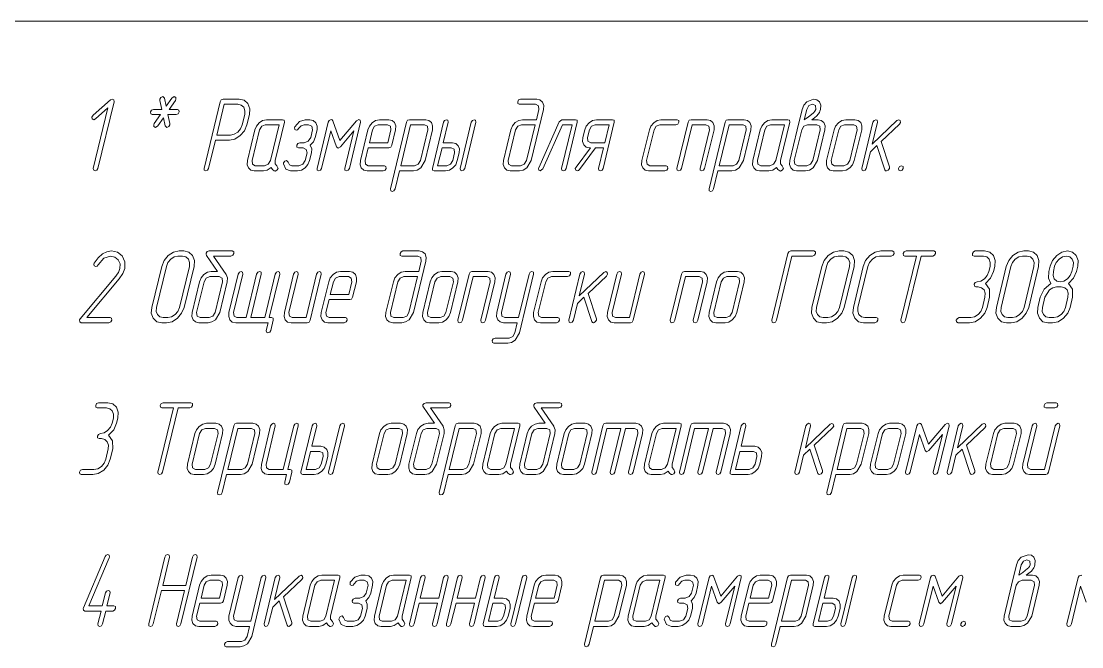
# Model space of a CAD drawing. Extents: x 0 to 420, y 0 to 297.
# Drawn here: x 228.4 to 280.1, y 62.6 to 93.1 of the extents above; entities that cross this region are included whole.
import ezdxf

# ---------------------------------------------------------------- set-up
doc = ezdxf.new("R2010")
doc.units = 0

msp = doc.modelspace()

# ---------------------------------------------------------------- linework, layer by layer
at = {"color": 7, "lineweight": 13}
msp.add_line((34.915, 93.072), (320.317, 93.072), dxfattribs=at)
for points in [[(232.101, 85.894), (232.888, 89.144), (232.875, 89.236), (232.801, 89.266), (232.718, 89.231), (231.866, 88.483), (231.806, 88.396), (231.825, 88.31), (231.894, 88.269), (231.981, 88.31), (232.589, 88.847), (231.875, 85.894), (231.894, 85.802), (231.963, 85.771), (232.05, 85.802)], [(235.573, 88.77), (235.877, 89.21), (235.905, 89.271), (235.891, 89.358), (235.817, 89.394), (235.707, 89.323), (235.431, 88.924), (235.348, 89.323), (235.26, 89.394), (235.173, 89.353), (235.117, 89.271), (235.117, 89.21), (235.21, 88.77), (234.804, 88.77), (234.712, 88.729), (234.666, 88.647), (234.671, 88.555), (234.744, 88.519), (235.15, 88.519), (234.846, 88.079), (234.818, 88.018), (234.832, 87.931), (234.906, 87.895), (235.021, 87.967), (235.297, 88.366), (235.38, 87.967), (235.463, 87.895), (235.555, 87.931), (235.606, 88.018), (235.606, 88.079), (235.513, 88.519), (235.919, 88.519), (236.015, 88.56), (236.066, 88.647), (236.052, 88.734), (235.979, 88.77)], [(237.835, 87.271), (238.507, 87.271), (238.779, 87.327), (239.036, 87.491), (239.244, 87.731), (239.363, 88.018), (239.483, 88.519), (239.502, 88.806), (239.414, 89.051), (239.23, 89.215), (238.986, 89.271), (238.198, 89.271), (238.106, 89.236), (238.06, 89.144), (237.273, 85.894), (237.286, 85.802), (237.356, 85.771), (237.448, 85.802), (237.498, 85.894)], [(237.894, 87.521), (238.254, 89.021), (238.926, 89.021), (239.087, 88.98), (239.207, 88.872), (239.267, 88.709), (239.258, 88.519), (239.138, 88.018), (239.055, 87.823), (238.917, 87.665), (238.746, 87.557), (238.567, 87.521)], [(253.474, 88.269), (252.802, 88.269), (252.613, 88.233), (252.442, 88.125), (252.304, 87.962), (252.231, 87.772), (251.867, 86.273), (251.853, 86.079), (251.917, 85.92), (252.033, 85.807), (252.198, 85.771), (252.645, 85.771), (252.829, 85.807), (253.004, 85.92), (253.216, 86.273), (253.819, 88.77), (253.829, 88.959), (253.773, 89.123), (253.649, 89.231), (253.488, 89.271), (252.7, 89.271), (252.608, 89.231), (252.562, 89.144), (252.567, 89.057), (252.64, 89.021), (253.428, 89.021), (253.571, 88.949), (253.594, 88.77)], [(266.894, 88.269), (267.023, 88.361), (267.147, 88.458), (267.267, 88.622), (267.294, 88.683), (267.322, 88.77), (267.336, 88.98), (267.271, 89.144), (267.152, 89.236), (266.99, 89.266), (266.654, 89.144), (266.507, 88.98), (266.424, 88.77), (266.185, 87.772), (265.821, 86.273), (265.807, 86.079), (265.871, 85.92), (265.986, 85.807), (266.152, 85.771), (266.599, 85.771), (266.783, 85.807), (266.958, 85.92), (267.17, 86.273), (267.534, 87.772), (267.543, 87.962), (267.483, 88.125), (267.363, 88.233), (267.202, 88.269)], [(266.53, 88.269), (266.65, 88.77), (266.76, 88.954), (266.931, 89.021), (267.078, 88.954), (267.096, 88.77), (267.055, 88.683), (267.004, 88.617), (266.967, 88.586), (266.733, 88.402)], [(240.828, 86.012), (240.74, 86.114), (240.736, 86.273), (241.187, 88.146), (241.183, 88.238), (241.104, 88.269), (240.317, 88.269), (240.128, 88.233), (239.962, 88.12), (239.824, 87.956), (239.75, 87.772), (239.386, 86.273), (239.373, 86.073), (239.433, 85.915), (239.548, 85.802), (239.713, 85.771), (240.165, 85.771), (240.358, 85.812), (240.542, 85.94), (240.611, 85.843), (240.699, 85.771), (240.74, 85.766), (240.828, 85.802), (240.879, 85.894)], [(240.51, 86.273), (240.404, 86.094), (240.225, 86.022), (239.773, 86.022), (239.635, 86.094), (239.612, 86.273), (239.976, 87.772), (240.082, 87.946), (240.257, 88.018), (240.934, 88.018)], [(242.449, 87.02), (242.606, 87.184), (242.693, 87.394), (242.785, 87.772), (242.794, 87.956), (242.725, 88.12), (242.596, 88.233), (242.431, 88.269), (242.21, 88.269), (241.924, 88.176), (241.698, 87.926), (241.685, 87.885), (241.694, 87.798), (241.767, 87.762), (241.832, 87.782), (241.892, 87.849), (242.002, 87.972), (242.15, 88.018), (242.371, 88.018), (242.527, 87.946), (242.564, 87.772), (242.472, 87.394), (242.352, 87.22), (242.159, 87.148), (241.938, 87.148), (241.841, 87.102), (241.79, 87.02), (241.8, 86.933), (241.878, 86.897), (242.099, 86.897), (242.256, 86.82), (242.292, 86.646), (242.2, 86.273), (242.081, 86.094), (241.887, 86.022), (241.551, 86.022), (241.431, 86.068), (241.376, 86.196), (241.298, 86.283), (241.206, 86.247), (241.15, 86.16), (241.146, 86.114), (241.252, 85.864), (241.491, 85.771), (241.827, 85.771), (242.021, 85.812), (242.2, 85.92), (242.338, 86.079), (242.421, 86.273), (242.513, 86.646), (242.523, 86.851)], [(244.356, 85.894), (244.899, 88.146), (244.885, 88.238), (244.821, 88.274), (244.71, 88.217), (243.895, 87.25), (243.55, 88.217), (243.513, 88.258), (243.471, 88.274), (243.379, 88.233), (243.324, 88.146), (242.781, 85.894), (242.794, 85.802), (242.863, 85.771), (242.956, 85.802), (243.006, 85.894), (243.453, 87.731), (243.729, 86.948), (243.808, 86.877), (243.918, 86.948), (244.577, 87.731), (244.13, 85.894), (244.144, 85.802), (244.213, 85.771), (244.305, 85.802)], [(245.272, 86.897), (246.281, 86.897), (246.373, 86.928), (246.423, 87.02), (246.608, 87.772), (246.617, 87.962), (246.557, 88.125), (246.437, 88.233), (246.276, 88.269), (245.825, 88.269), (245.636, 88.233), (245.47, 88.12), (245.332, 87.956), (245.258, 87.772), (244.894, 86.273), (244.881, 86.073), (244.94, 85.915), (245.056, 85.802), (245.221, 85.771), (246.009, 85.771), (246.106, 85.812), (246.152, 85.894), (246.142, 85.986), (246.069, 86.022), (245.281, 86.022), (245.143, 86.094), (245.12, 86.273)], [(245.332, 87.148), (245.484, 87.772), (245.59, 87.946), (245.765, 88.018), (246.216, 88.018), (246.359, 87.946), (246.382, 87.772), (246.23, 87.148)], [(246.801, 85.771), (247.478, 85.771), (247.658, 85.802), (247.833, 85.915), (248.044, 86.273), (248.408, 87.772), (248.417, 87.962), (248.358, 88.125), (248.238, 88.233), (248.081, 88.269), (247.289, 88.269), (247.197, 88.238), (247.146, 88.146), (246.363, 84.896), (246.377, 84.804), (246.446, 84.774), (246.529, 84.804), (246.589, 84.896)], [(246.861, 86.017), (247.344, 88.018), (248.021, 88.018), (248.16, 87.946), (248.183, 87.772), (247.819, 86.273), (247.708, 86.094), (247.538, 86.017)], [(248.933, 87.148), (249.173, 88.146), (249.159, 88.238), (249.09, 88.269), (249.002, 88.233), (248.947, 88.146), (248.404, 85.894), (248.408, 85.802), (248.486, 85.771), (249.048, 85.771), (249.233, 85.802), (249.408, 85.915), (249.541, 86.073), (249.619, 86.273), (249.711, 86.646), (249.721, 86.841), (249.661, 87), (249.541, 87.107), (249.38, 87.148)], [(249.979, 85.894), (250.522, 88.146), (250.508, 88.238), (250.439, 88.269), (250.352, 88.233), (250.296, 88.146), (249.753, 85.894), (249.767, 85.802), (249.836, 85.771), (249.928, 85.802)], [(253.414, 88.018), (252.99, 86.273), (252.885, 86.094), (252.705, 86.022), (252.258, 86.022), (252.115, 86.094), (252.092, 86.273), (252.456, 87.772), (252.562, 87.946), (252.742, 88.018)], [(254.925, 85.894), (255.468, 88.146), (255.463, 88.238), (255.385, 88.269), (254.713, 88.269), (254.579, 88.171), (253.585, 85.925), (253.575, 85.894), (253.589, 85.807), (253.663, 85.771), (253.792, 85.869), (254.74, 88.018), (255.215, 88.018), (254.699, 85.894), (254.713, 85.802), (254.782, 85.771), (254.874, 85.802)], [(256.725, 85.894), (257.269, 88.146), (257.264, 88.238), (257.186, 88.269), (256.398, 88.269), (256.21, 88.233), (256.044, 88.12), (255.906, 87.956), (255.832, 87.772), (255.74, 87.394), (255.726, 87.199), (255.781, 87.04), (255.901, 86.928), (256.067, 86.897), (256.104, 86.897), (255.408, 85.956), (255.371, 85.894), (255.39, 85.807), (255.463, 85.771), (255.523, 85.787), (255.574, 85.838), (256.357, 86.897), (256.744, 86.897), (256.5, 85.894), (256.513, 85.802), (256.583, 85.771), (256.675, 85.802)], [(256.804, 87.148), (256.127, 87.148), (255.988, 87.22), (255.965, 87.394), (256.058, 87.772), (256.163, 87.946), (256.338, 88.018), (257.015, 88.018)], [(259.733, 85.771), (259.829, 85.812), (259.875, 85.894), (259.866, 85.986), (259.792, 86.022), (259.005, 86.022), (258.867, 86.094), (258.844, 86.273), (259.208, 87.772), (259.313, 87.946), (259.488, 88.018), (260.276, 88.018), (260.373, 88.059), (260.419, 88.146), (260.41, 88.233), (260.336, 88.269), (259.548, 88.269), (259.359, 88.233), (259.194, 88.12), (259.056, 87.956), (258.982, 87.772), (258.618, 86.273), (258.604, 86.073), (258.664, 85.915), (258.779, 85.802), (258.945, 85.771)], [(261.676, 85.894), (262.132, 87.772), (262.141, 87.962), (262.081, 88.125), (261.961, 88.233), (261.8, 88.269), (261.013, 88.269), (260.921, 88.238), (260.87, 88.146), (260.327, 85.894), (260.34, 85.802), (260.41, 85.771), (260.502, 85.802), (260.552, 85.894), (261.068, 88.018), (261.74, 88.018), (261.883, 87.946), (261.906, 87.772), (261.45, 85.894), (261.464, 85.802), (261.533, 85.771), (261.625, 85.802)], [(262.325, 85.771), (263.002, 85.771), (263.182, 85.802), (263.357, 85.915), (263.569, 86.273), (263.933, 87.772), (263.942, 87.962), (263.882, 88.125), (263.762, 88.233), (263.606, 88.269), (262.813, 88.269), (262.721, 88.238), (262.671, 88.146), (261.888, 84.896), (261.902, 84.804), (261.971, 84.774), (262.054, 84.804), (262.113, 84.896)], [(262.385, 86.017), (262.869, 88.018), (263.546, 88.018), (263.684, 87.946), (263.707, 87.772), (263.343, 86.273), (263.233, 86.094), (263.062, 86.017)], [(265.461, 86.012), (265.374, 86.114), (265.369, 86.273), (265.821, 88.146), (265.816, 88.238), (265.738, 88.269), (264.95, 88.269), (264.761, 88.233), (264.596, 88.12), (264.458, 87.956), (264.384, 87.772), (264.02, 86.273), (264.006, 86.073), (264.066, 85.915), (264.181, 85.802), (264.347, 85.771), (264.798, 85.771), (264.992, 85.812), (265.176, 85.94), (265.245, 85.843), (265.333, 85.771), (265.374, 85.766), (265.461, 85.802), (265.512, 85.894)], [(265.144, 86.273), (265.038, 86.094), (264.858, 86.022), (264.407, 86.022), (264.269, 86.094), (264.246, 86.273), (264.609, 87.772), (264.715, 87.946), (264.89, 88.018), (265.567, 88.018)], [(266.944, 86.273), (266.838, 86.094), (266.659, 86.022), (266.212, 86.022), (266.069, 86.094), (266.046, 86.273), (266.41, 87.772), (266.516, 87.946), (266.696, 88.018), (267.142, 88.018), (267.285, 87.946), (267.308, 87.772)], [(268.971, 86.273), (269.335, 87.772), (269.344, 87.962), (269.284, 88.125), (269.164, 88.233), (269.003, 88.269), (268.552, 88.269), (268.363, 88.233), (268.197, 88.12), (268.059, 87.956), (267.985, 87.772), (267.621, 86.273), (267.608, 86.073), (267.667, 85.915), (267.783, 85.802), (267.948, 85.771), (268.4, 85.771), (268.579, 85.802), (268.754, 85.915), (268.888, 86.073)], [(268.745, 86.273), (268.639, 86.094), (268.46, 86.022), (268.008, 86.022), (267.87, 86.094), (267.847, 86.273), (268.211, 87.772), (268.317, 87.946), (268.492, 88.018), (268.943, 88.018), (269.086, 87.946), (269.109, 87.772)], [(270.274, 87.204), (271.172, 88.049), (271.227, 88.136), (271.209, 88.223), (271.14, 88.263), (271.048, 88.223), (269.846, 87.081), (270.099, 88.146), (270.085, 88.238), (270.021, 88.269), (269.933, 88.233), (269.873, 88.146), (269.33, 85.894), (269.348, 85.802), (269.417, 85.771), (269.505, 85.802), (269.556, 85.894), (269.754, 86.708), (270.071, 87.01), (270.458, 85.828), (270.49, 85.782), (270.536, 85.771), (270.624, 85.807), (270.679, 85.894), (270.679, 85.966)], [(248.873, 86.897), (249.32, 86.897), (249.463, 86.826), (249.486, 86.646), (249.394, 86.273), (249.288, 86.094), (249.108, 86.022), (248.661, 86.022)], [(271.273, 86.022), (271.181, 85.981), (271.131, 85.894), (271.14, 85.807), (271.213, 85.771), (271.31, 85.812), (271.356, 85.894), (271.347, 85.986)], [(232.631, 78.368), (232.727, 78.409), (232.773, 78.491), (232.764, 78.583), (232.69, 78.619), (231.558, 78.619), (233.133, 80.502), (233.308, 80.763), (233.404, 81.008), (233.418, 81.341), (233.285, 81.622), (233.054, 81.807), (232.769, 81.868), (232.538, 81.832), (232.327, 81.73), (232.106, 81.54), (231.921, 81.274), (231.903, 81.228), (231.917, 81.141), (231.99, 81.106), (232.06, 81.131), (232.11, 81.187), (232.396, 81.515), (232.718, 81.612), (232.93, 81.566), (233.091, 81.438), (233.179, 81.239), (233.169, 81.008), (233.1, 80.824), (233.045, 80.737), (232.976, 80.64), (231.24, 78.562), (231.208, 78.501), (231.217, 78.409), (231.286, 78.368)], [(236.301, 79.115), (236.785, 81.116), (236.803, 81.402), (236.715, 81.648), (236.531, 81.812), (236.287, 81.868), (236.061, 81.868), (235.785, 81.807), (235.527, 81.643), (235.325, 81.397), (235.21, 81.116), (234.726, 79.115), (234.703, 78.829), (234.8, 78.588), (234.975, 78.419), (235.219, 78.368), (235.444, 78.368), (235.716, 78.419), (235.979, 78.588), (236.181, 78.829)], [(238.35, 80.722), (237.738, 81.617), (238.585, 81.617), (238.682, 81.658), (238.733, 81.74), (238.719, 81.827), (238.645, 81.868), (237.521, 81.868), (237.425, 81.837), (237.369, 81.761), (237.369, 81.704), (237.392, 81.653), (237.927, 80.865), (237.623, 80.865), (237.434, 80.829), (237.263, 80.722), (237.125, 80.558), (237.052, 80.369), (236.688, 78.869), (236.674, 78.675), (236.738, 78.516), (236.854, 78.404), (237.019, 78.368), (237.466, 78.368), (237.65, 78.404), (237.825, 78.516), (238.037, 78.869), (238.401, 80.369), (238.41, 80.553), (238.355, 80.712), (238.35, 80.717)], [(247.745, 80.865), (247.073, 80.865), (246.884, 80.829), (246.713, 80.722), (246.575, 80.558), (246.502, 80.369), (246.138, 78.869), (246.124, 78.675), (246.188, 78.516), (246.304, 78.404), (246.469, 78.368), (246.916, 78.368), (247.1, 78.404), (247.275, 78.516), (247.487, 78.869), (248.09, 81.367), (248.1, 81.556), (248.044, 81.72), (247.92, 81.827), (247.759, 81.868), (246.971, 81.868), (246.879, 81.827), (246.833, 81.74), (246.838, 81.653), (246.911, 81.617), (247.699, 81.617), (247.842, 81.546), (247.865, 81.367)], [(266.94, 81.617), (267.036, 81.658), (267.087, 81.74), (267.073, 81.827), (267, 81.868), (265.876, 81.868), (265.784, 81.832), (265.738, 81.74), (264.95, 78.491), (264.964, 78.399), (265.033, 78.368), (265.125, 78.399), (265.176, 78.491), (265.931, 81.617)], [(268.478, 79.115), (268.961, 81.116), (268.98, 81.402), (268.892, 81.648), (268.708, 81.812), (268.464, 81.868), (268.238, 81.868), (267.962, 81.807), (267.704, 81.643), (267.502, 81.397), (267.386, 81.116), (266.903, 79.115), (266.88, 78.829), (266.977, 78.588), (267.152, 78.419), (267.396, 78.368), (267.621, 78.368), (267.893, 78.419), (268.156, 78.588), (268.358, 78.829)], [(269.979, 78.368), (270.076, 78.409), (270.122, 78.491), (270.113, 78.583), (270.039, 78.619), (269.482, 78.619), (269.316, 78.655), (269.196, 78.767), (269.136, 78.926), (269.15, 79.115), (269.634, 81.116), (269.712, 81.31), (269.85, 81.474), (270.021, 81.576), (270.205, 81.617), (270.762, 81.617), (270.859, 81.658), (270.91, 81.74), (270.896, 81.827), (270.822, 81.868), (270.265, 81.868), (269.988, 81.807), (269.731, 81.643), (269.523, 81.402), (269.408, 81.116), (268.925, 79.115), (268.902, 78.829), (268.998, 78.588), (269.173, 78.419), (269.422, 78.368)], [(272.001, 81.617), (271.246, 78.491), (271.264, 78.399), (271.333, 78.368), (271.421, 78.399), (271.471, 78.491), (272.227, 81.617), (272.793, 81.617), (272.885, 81.658), (272.936, 81.74), (272.927, 81.827), (272.853, 81.868), (271.499, 81.868), (271.407, 81.827), (271.361, 81.74), (271.365, 81.653), (271.439, 81.617)], [(275.363, 80.282), (275.611, 80.543), (275.754, 80.865), (275.814, 81.116), (275.833, 81.402), (275.75, 81.648), (275.57, 81.812), (275.321, 81.868), (274.87, 81.868), (274.778, 81.827), (274.732, 81.74), (274.736, 81.653), (274.81, 81.617), (275.261, 81.617), (275.427, 81.576), (275.542, 81.469), (275.602, 81.305), (275.593, 81.116), (275.533, 80.865), (275.45, 80.671), (275.312, 80.512), (275.142, 80.399), (274.962, 80.369), (274.87, 80.328), (274.815, 80.241), (274.829, 80.154), (274.902, 80.118), (275.013, 80.118), (275.179, 80.077), (275.298, 79.97), (275.354, 79.806), (275.34, 79.617), (275.22, 79.115), (275.142, 78.921), (275.008, 78.762), (274.833, 78.649), (274.649, 78.619), (274.087, 78.619), (273.995, 78.578), (273.944, 78.491), (273.954, 78.404), (274.027, 78.368), (274.589, 78.368), (274.861, 78.419), (275.123, 78.588), (275.326, 78.829), (275.446, 79.115), (275.565, 79.617), (275.556, 80.011)], [(277.472, 79.115), (277.956, 81.116), (277.974, 81.402), (277.886, 81.648), (277.702, 81.812), (277.458, 81.868), (277.233, 81.868), (276.956, 81.807), (276.698, 81.643), (276.496, 81.397), (276.381, 81.116), (275.897, 79.115), (275.874, 78.829), (275.971, 78.588), (276.146, 78.419), (276.39, 78.368), (276.615, 78.368), (276.887, 78.419), (277.15, 78.588), (277.352, 78.829)], [(279.494, 79.115), (279.613, 79.617), (279.604, 80.011), (279.411, 80.282), (279.66, 80.543), (279.802, 80.865), (279.862, 81.121), (279.881, 81.407), (279.793, 81.648), (279.609, 81.812), (279.365, 81.868), (279.093, 81.812), (278.84, 81.648), (278.628, 81.402), (278.513, 81.121), (278.453, 80.865), (278.444, 80.538), (278.559, 80.282), (278.232, 80.005), (278.038, 79.617), (277.919, 79.115), (277.896, 78.829), (277.992, 78.588), (278.167, 78.419), (278.411, 78.368), (278.637, 78.368), (278.909, 78.419), (279.171, 78.588), (279.374, 78.829)], [(236.075, 79.115), (235.992, 78.915), (235.859, 78.762), (235.684, 78.649), (235.504, 78.619), (235.279, 78.619), (235.117, 78.649), (235.002, 78.762), (234.938, 78.921), (234.952, 79.115), (235.435, 81.116), (235.509, 81.305), (235.647, 81.469), (235.817, 81.576), (236.002, 81.617), (236.227, 81.617), (236.388, 81.576), (236.508, 81.469), (236.568, 81.305), (236.559, 81.116)], [(268.252, 79.115), (268.169, 78.915), (268.036, 78.762), (267.861, 78.649), (267.681, 78.619), (267.456, 78.619), (267.294, 78.649), (267.179, 78.762), (267.115, 78.921), (267.129, 79.115), (267.612, 81.116), (267.686, 81.305), (267.824, 81.469), (267.994, 81.576), (268.179, 81.617), (268.404, 81.617), (268.565, 81.576), (268.685, 81.469), (268.745, 81.305), (268.736, 81.116)], [(277.246, 79.115), (277.163, 78.915), (277.03, 78.762), (276.855, 78.649), (276.675, 78.619), (276.45, 78.619), (276.288, 78.649), (276.173, 78.762), (276.109, 78.921), (276.123, 79.115), (276.606, 81.116), (276.68, 81.305), (276.818, 81.469), (276.988, 81.576), (277.173, 81.617), (277.398, 81.617), (277.56, 81.576), (277.679, 81.469), (277.739, 81.305), (277.73, 81.116)], [(279.577, 80.865), (279.494, 80.665), (279.356, 80.507), (279.185, 80.399), (279.006, 80.369), (278.84, 80.399), (278.72, 80.512), (278.665, 80.671), (278.679, 80.865), (278.738, 81.121), (278.817, 81.31), (278.96, 81.474), (279.125, 81.576), (279.31, 81.617), (279.471, 81.576), (279.59, 81.469), (279.65, 81.31), (279.636, 81.121)], [(239.327, 78.619), (238.875, 78.619), (238.737, 78.69), (238.714, 78.869), (239.165, 80.742), (239.152, 80.834), (239.083, 80.87), (238.995, 80.834), (238.94, 80.742), (238.488, 78.869), (238.475, 78.67), (238.535, 78.511), (238.65, 78.399), (238.815, 78.368), (240.395, 78.368), (240.303, 77.994), (240.321, 77.902), (240.386, 77.872), (240.473, 77.902), (240.529, 77.994), (240.648, 78.491), (240.639, 78.583), (240.565, 78.619), (240.455, 78.619), (240.966, 80.742), (240.952, 80.834), (240.883, 80.87), (240.8, 80.834), (240.74, 80.742), (240.229, 78.619), (239.552, 78.619), (240.063, 80.742), (240.05, 80.834), (239.985, 80.87), (239.898, 80.834), (239.838, 80.742)], [(242.444, 78.491), (242.988, 80.742), (242.974, 80.834), (242.905, 80.865), (242.822, 80.829), (242.762, 80.742), (242.251, 78.619), (241.574, 78.619), (241.436, 78.69), (241.413, 78.869), (241.864, 80.742), (241.85, 80.834), (241.781, 80.865), (241.694, 80.829), (241.638, 80.742), (241.187, 78.869), (241.173, 78.67), (241.233, 78.511), (241.348, 78.399), (241.514, 78.368), (242.302, 78.368), (242.394, 78.399)], [(243.365, 79.494), (244.374, 79.494), (244.466, 79.524), (244.517, 79.617), (244.701, 80.369), (244.71, 80.558), (244.65, 80.722), (244.531, 80.829), (244.369, 80.865), (243.918, 80.865), (243.729, 80.829), (243.563, 80.717), (243.425, 80.553), (243.352, 80.369), (242.988, 78.869), (242.974, 78.67), (243.034, 78.511), (243.149, 78.399), (243.315, 78.368), (244.102, 78.368), (244.199, 78.409), (244.245, 78.491), (244.236, 78.583), (244.162, 78.619), (243.375, 78.619), (243.236, 78.69), (243.213, 78.869)], [(249.288, 78.869), (249.652, 80.369), (249.661, 80.558), (249.601, 80.722), (249.481, 80.829), (249.32, 80.865), (248.869, 80.865), (248.68, 80.829), (248.514, 80.717), (248.376, 80.553), (248.302, 80.369), (247.938, 78.869), (247.925, 78.67), (247.985, 78.511), (248.1, 78.399), (248.265, 78.368), (248.717, 78.368), (248.896, 78.399), (249.071, 78.511), (249.205, 78.67)], [(250.996, 78.491), (251.452, 80.369), (251.461, 80.558), (251.402, 80.722), (251.282, 80.829), (251.121, 80.865), (250.333, 80.865), (250.241, 80.834), (250.19, 80.742), (249.647, 78.491), (249.661, 78.399), (249.73, 78.368), (249.822, 78.399), (249.873, 78.491), (250.388, 80.614), (251.061, 80.614), (251.204, 80.543), (251.227, 80.369), (250.771, 78.491), (250.785, 78.399), (250.854, 78.368), (250.946, 78.399)], [(252.544, 78.368), (252.424, 77.872), (252.318, 77.693), (252.143, 77.621), (251.466, 77.621), (251.369, 77.585), (251.319, 77.498), (251.333, 77.406), (251.406, 77.37), (252.083, 77.37), (252.263, 77.411), (252.438, 77.519), (252.65, 77.872), (253.34, 80.742), (253.327, 80.834), (253.258, 80.87), (253.175, 80.834), (253.115, 80.742), (252.604, 78.619), (251.931, 78.619), (251.793, 78.69), (251.765, 78.869), (252.217, 80.742), (252.203, 80.834), (252.134, 80.87), (252.046, 80.834), (251.991, 80.742), (251.54, 78.869), (251.526, 78.675), (251.59, 78.516), (251.706, 78.404), (251.871, 78.368)], [(254.455, 78.368), (254.552, 78.409), (254.598, 78.491), (254.588, 78.583), (254.515, 78.619), (253.727, 78.619), (253.589, 78.69), (253.566, 78.869), (253.93, 80.369), (254.036, 80.543), (254.211, 80.614), (254.998, 80.614), (255.095, 80.655), (255.141, 80.742), (255.132, 80.829), (255.058, 80.865), (254.271, 80.865), (254.082, 80.829), (253.916, 80.717), (253.778, 80.553), (253.704, 80.369), (253.34, 78.869), (253.327, 78.67), (253.386, 78.511), (253.502, 78.399), (253.667, 78.368)], [(255.993, 79.801), (256.891, 80.645), (256.946, 80.732), (256.928, 80.819), (256.859, 80.86), (256.767, 80.819), (255.565, 79.678), (255.818, 80.742), (255.804, 80.834), (255.74, 80.865), (255.652, 80.829), (255.592, 80.742), (255.049, 78.491), (255.067, 78.399), (255.136, 78.368), (255.224, 78.399), (255.275, 78.491), (255.473, 79.304), (255.79, 79.606), (256.177, 78.424), (256.21, 78.378), (256.256, 78.368), (256.343, 78.404), (256.398, 78.491), (256.398, 78.562)], [(258.199, 78.491), (258.742, 80.742), (258.729, 80.834), (258.66, 80.865), (258.577, 80.829), (258.517, 80.742), (258.006, 78.619), (257.329, 78.619), (257.19, 78.69), (257.167, 78.869), (257.619, 80.742), (257.605, 80.834), (257.536, 80.865), (257.448, 80.829), (257.393, 80.742), (256.942, 78.869), (256.928, 78.67), (256.988, 78.511), (257.103, 78.399), (257.269, 78.368), (258.056, 78.368), (258.148, 78.399)], [(261.349, 78.491), (261.805, 80.369), (261.814, 80.558), (261.754, 80.722), (261.635, 80.829), (261.473, 80.865), (260.686, 80.865), (260.594, 80.834), (260.543, 80.742), (260, 78.491), (260.013, 78.399), (260.083, 78.368), (260.175, 78.399), (260.225, 78.491), (260.741, 80.614), (261.413, 80.614), (261.556, 80.543), (261.579, 80.369), (261.123, 78.491), (261.137, 78.399), (261.206, 78.368), (261.298, 78.399)], [(263.242, 78.869), (263.606, 80.369), (263.615, 80.558), (263.555, 80.722), (263.435, 80.829), (263.274, 80.865), (262.823, 80.865), (262.634, 80.829), (262.468, 80.717), (262.33, 80.553), (262.256, 80.369), (261.892, 78.869), (261.879, 78.67), (261.938, 78.511), (262.054, 78.399), (262.219, 78.368), (262.671, 78.368), (262.85, 78.399), (263.025, 78.511), (263.159, 78.67)], [(237.811, 78.869), (237.706, 78.69), (237.526, 78.619), (237.079, 78.619), (236.936, 78.69), (236.913, 78.869), (237.277, 80.369), (237.383, 80.543), (237.563, 80.614), (238.01, 80.614), (238.152, 80.543), (238.175, 80.369)], [(243.425, 79.744), (243.577, 80.369), (243.683, 80.543), (243.858, 80.614), (244.31, 80.614), (244.452, 80.543), (244.475, 80.369), (244.323, 79.744)], [(247.685, 80.614), (247.261, 78.869), (247.156, 78.69), (246.976, 78.619), (246.529, 78.619), (246.386, 78.69), (246.363, 78.869), (246.727, 80.369), (246.833, 80.543), (247.013, 80.614)], [(249.062, 78.869), (248.956, 78.69), (248.777, 78.619), (248.325, 78.619), (248.187, 78.69), (248.164, 78.869), (248.528, 80.369), (248.634, 80.543), (248.809, 80.614), (249.26, 80.614), (249.403, 80.543), (249.426, 80.369)], [(263.016, 78.869), (262.91, 78.69), (262.731, 78.619), (262.279, 78.619), (262.141, 78.69), (262.118, 78.869), (262.482, 80.369), (262.588, 80.543), (262.763, 80.614), (263.214, 80.614), (263.357, 80.543), (263.38, 80.369)], [(279.268, 79.115), (279.185, 78.921), (279.052, 78.762), (278.881, 78.649), (278.697, 78.619), (278.471, 78.619), (278.31, 78.649), (278.195, 78.762), (278.131, 78.921), (278.144, 79.115), (278.264, 79.617), (278.481, 79.97), (278.651, 80.077), (278.835, 80.118), (279.061, 80.118), (279.227, 80.077), (279.346, 79.97), (279.402, 79.806), (279.388, 79.617)], [(232.621, 72.878), (232.87, 73.139), (233.013, 73.462), (233.073, 73.712), (233.091, 73.999), (233.008, 74.244), (232.829, 74.408), (232.58, 74.464), (232.129, 74.464), (232.036, 74.424), (231.99, 74.337), (231.995, 74.25), (232.069, 74.214), (232.52, 74.214), (232.686, 74.173), (232.801, 74.065), (232.861, 73.902), (232.852, 73.712), (232.792, 73.462), (232.709, 73.267), (232.571, 73.108), (232.4, 72.996), (232.221, 72.965), (232.129, 72.924), (232.073, 72.837), (232.087, 72.75), (232.161, 72.714), (232.271, 72.714), (232.437, 72.674), (232.557, 72.566), (232.612, 72.402), (232.598, 72.213), (232.479, 71.712), (232.4, 71.517), (232.267, 71.358), (232.092, 71.246), (231.908, 71.215), (231.346, 71.215), (231.254, 71.174), (231.203, 71.087), (231.212, 71), (231.286, 70.964), (231.848, 70.964), (232.119, 71.016), (232.382, 71.185), (232.585, 71.425), (232.704, 71.712), (232.824, 72.213), (232.815, 72.607)], [(235.781, 74.214), (235.025, 71.087), (235.044, 70.995), (235.113, 70.964), (235.2, 70.995), (235.251, 71.087), (236.006, 74.214), (236.573, 74.214), (236.665, 74.255), (236.715, 74.337), (236.706, 74.424), (236.633, 74.464), (235.279, 74.464), (235.186, 74.424), (235.14, 74.337), (235.145, 74.25), (235.219, 74.214)], [(248.924, 73.318), (248.311, 74.214), (249.159, 74.214), (249.256, 74.255), (249.306, 74.337), (249.292, 74.424), (249.219, 74.464), (248.095, 74.464), (247.998, 74.434), (247.943, 74.357), (247.943, 74.301), (247.966, 74.25), (248.5, 73.462), (248.196, 73.462), (248.008, 73.426), (247.837, 73.318), (247.699, 73.155), (247.625, 72.965), (247.261, 71.466), (247.248, 71.271), (247.312, 71.113), (247.427, 71), (247.593, 70.964), (248.04, 70.964), (248.224, 71), (248.399, 71.113), (248.611, 71.466), (248.975, 72.965), (248.984, 73.149), (248.929, 73.308), (248.924, 73.313)], [(254.326, 73.318), (253.713, 74.214), (254.561, 74.214), (254.658, 74.255), (254.708, 74.337), (254.694, 74.424), (254.621, 74.464), (253.497, 74.464), (253.4, 74.434), (253.345, 74.357), (253.345, 74.301), (253.368, 74.25), (253.902, 73.462), (253.598, 73.462), (253.41, 73.426), (253.239, 73.318), (253.101, 73.155), (253.027, 72.965), (252.663, 71.466), (252.65, 71.271), (252.714, 71.113), (252.829, 71), (252.995, 70.964), (253.442, 70.964), (253.626, 71), (253.801, 71.113), (254.013, 71.466), (254.377, 72.965), (254.386, 73.149), (254.331, 73.308), (254.326, 73.313)], [(278.748, 74.214), (278.84, 74.255), (278.89, 74.337), (278.877, 74.424), (278.808, 74.464), (278.361, 74.464), (278.269, 74.424), (278.223, 74.337), (278.227, 74.25), (278.301, 74.214)], [(237.816, 71.466), (238.18, 72.965), (238.189, 73.155), (238.129, 73.318), (238.01, 73.426), (237.848, 73.462), (237.397, 73.462), (237.208, 73.426), (237.042, 73.313), (236.904, 73.149), (236.831, 72.965), (236.467, 71.466), (236.453, 71.266), (236.513, 71.108), (236.628, 70.995), (236.794, 70.964), (237.245, 70.964), (237.425, 70.995), (237.6, 71.108), (237.733, 71.266)], [(238.373, 70.964), (239.05, 70.964), (239.23, 70.995), (239.405, 71.108), (239.617, 71.466), (239.981, 72.965), (239.99, 73.155), (239.93, 73.318), (239.81, 73.426), (239.654, 73.462), (238.861, 73.462), (238.769, 73.431), (238.719, 73.339), (237.936, 70.089), (237.95, 69.997), (238.019, 69.967), (238.102, 69.997), (238.161, 70.089)], [(241.132, 71.21), (240.455, 71.21), (240.317, 71.287), (240.294, 71.461), (240.745, 73.339), (240.731, 73.431), (240.662, 73.462), (240.575, 73.426), (240.519, 73.339), (240.068, 71.461), (240.054, 71.266), (240.114, 71.108), (240.229, 70.995), (240.395, 70.964), (241.298, 70.964), (241.206, 70.591), (241.219, 70.494), (241.293, 70.463), (241.381, 70.499), (241.431, 70.591), (241.551, 71.087), (241.546, 71.179), (241.473, 71.21), (241.358, 71.21), (241.869, 73.339), (241.855, 73.431), (241.79, 73.462), (241.703, 73.426), (241.643, 73.339)], [(242.527, 72.341), (242.767, 73.339), (242.753, 73.431), (242.684, 73.462), (242.596, 73.426), (242.541, 73.339), (241.998, 71.087), (242.002, 70.995), (242.081, 70.964), (242.642, 70.964), (242.827, 70.995), (243.002, 71.108), (243.135, 71.266), (243.213, 71.466), (243.306, 71.839), (243.315, 72.034), (243.255, 72.193), (243.135, 72.3), (242.974, 72.341)], [(243.573, 71.087), (244.116, 73.339), (244.102, 73.431), (244.033, 73.462), (243.946, 73.426), (243.89, 73.339), (243.347, 71.087), (243.361, 70.995), (243.43, 70.964), (243.522, 70.995)], [(246.81, 71.466), (247.174, 72.965), (247.183, 73.155), (247.123, 73.318), (247.004, 73.426), (246.842, 73.462), (246.391, 73.462), (246.202, 73.426), (246.036, 73.313), (245.898, 73.149), (245.825, 72.965), (245.461, 71.466), (245.447, 71.266), (245.507, 71.108), (245.622, 70.995), (245.788, 70.964), (246.239, 70.964), (246.419, 70.995), (246.594, 71.108), (246.727, 71.266)], [(249.168, 70.964), (249.845, 70.964), (250.025, 70.995), (250.2, 71.108), (250.411, 71.466), (250.775, 72.965), (250.785, 73.155), (250.725, 73.318), (250.605, 73.426), (250.448, 73.462), (249.656, 73.462), (249.564, 73.431), (249.513, 73.339), (248.731, 70.089), (248.744, 69.997), (248.813, 69.967), (248.896, 69.997), (248.956, 70.089)], [(252.304, 71.205), (252.217, 71.307), (252.212, 71.466), (252.663, 73.339), (252.659, 73.431), (252.581, 73.462), (251.793, 73.462), (251.604, 73.426), (251.438, 73.313), (251.3, 73.149), (251.227, 72.965), (250.863, 71.466), (250.849, 71.266), (250.909, 71.108), (251.024, 70.995), (251.19, 70.964), (251.641, 70.964), (251.835, 71.005), (252.019, 71.133), (252.088, 71.036), (252.175, 70.964), (252.217, 70.959), (252.304, 70.995), (252.355, 71.087)], [(255.813, 71.466), (256.177, 72.965), (256.186, 73.155), (256.127, 73.318), (256.007, 73.426), (255.846, 73.462), (255.394, 73.462), (255.206, 73.426), (255.04, 73.313), (254.902, 73.149), (254.828, 72.965), (254.464, 71.466), (254.45, 71.266), (254.51, 71.108), (254.625, 70.995), (254.791, 70.964), (255.242, 70.964), (255.422, 70.995), (255.597, 71.108), (255.731, 71.266)], [(257.586, 73.211), (257.071, 71.087), (257.085, 70.995), (257.158, 70.964), (257.246, 70.995), (257.296, 71.087), (257.812, 73.211), (258.263, 73.211), (258.402, 73.139), (258.425, 72.965), (257.969, 71.087), (257.987, 70.995), (258.056, 70.964), (258.144, 70.995), (258.194, 71.087), (258.65, 72.965), (258.66, 73.155), (258.604, 73.318), (258.484, 73.426), (258.323, 73.462), (256.859, 73.462), (256.767, 73.431), (256.716, 73.339), (256.173, 71.087), (256.186, 70.995), (256.256, 70.964), (256.348, 70.995), (256.398, 71.087), (256.914, 73.211)], [(260.179, 71.205), (260.092, 71.307), (260.087, 71.466), (260.538, 73.339), (260.534, 73.431), (260.456, 73.462), (259.668, 73.462), (259.479, 73.426), (259.313, 73.313), (259.175, 73.149), (259.102, 72.965), (258.738, 71.466), (258.724, 71.266), (258.784, 71.108), (258.899, 70.995), (259.065, 70.964), (259.516, 70.964), (259.71, 71.005), (259.894, 71.133), (259.963, 71.036), (260.05, 70.964), (260.092, 70.959), (260.179, 70.995), (260.23, 71.087)], [(261.86, 73.211), (261.344, 71.087), (261.358, 70.995), (261.432, 70.964), (261.519, 70.995), (261.57, 71.087), (262.086, 73.211), (262.537, 73.211), (262.675, 73.139), (262.698, 72.965), (262.242, 71.087), (262.261, 70.995), (262.33, 70.964), (262.417, 70.995), (262.468, 71.087), (262.924, 72.965), (262.933, 73.155), (262.878, 73.318), (262.758, 73.426), (262.597, 73.462), (261.133, 73.462), (261.04, 73.431), (260.99, 73.339), (260.446, 71.087), (260.46, 70.995), (260.529, 70.964), (260.621, 70.995), (260.672, 71.087), (261.188, 73.211)], [(263.449, 72.341), (263.688, 73.339), (263.675, 73.431), (263.606, 73.462), (263.518, 73.426), (263.463, 73.339), (262.919, 71.087), (262.924, 70.995), (263.002, 70.964), (263.79, 70.964), (263.969, 70.995), (264.144, 71.108), (264.278, 71.266), (264.361, 71.466), (264.453, 71.839), (264.462, 72.034), (264.402, 72.193), (264.283, 72.3), (264.121, 72.341)], [(267.013, 72.397), (267.911, 73.242), (267.967, 73.329), (267.948, 73.416), (267.879, 73.456), (267.787, 73.416), (266.585, 72.274), (266.838, 73.339), (266.825, 73.431), (266.76, 73.462), (266.673, 73.426), (266.613, 73.339), (266.069, 71.087), (266.088, 70.995), (266.157, 70.964), (266.244, 70.995), (266.295, 71.087), (266.493, 71.901), (266.811, 72.203), (267.198, 71.021), (267.23, 70.975), (267.276, 70.964), (267.363, 71), (267.419, 71.087), (267.419, 71.159)], [(268.068, 70.964), (268.745, 70.964), (268.925, 70.995), (269.1, 71.108), (269.311, 71.466), (269.675, 72.965), (269.685, 73.155), (269.625, 73.318), (269.505, 73.426), (269.348, 73.462), (268.556, 73.462), (268.464, 73.431), (268.413, 73.339), (267.631, 70.089), (267.644, 69.997), (267.713, 69.967), (267.796, 69.997), (267.856, 70.089)], [(271.112, 71.466), (271.476, 72.965), (271.485, 73.155), (271.425, 73.318), (271.306, 73.426), (271.144, 73.462), (270.693, 73.462), (270.504, 73.426), (270.338, 73.313), (270.2, 73.149), (270.127, 72.965), (269.763, 71.466), (269.749, 71.266), (269.809, 71.108), (269.924, 70.995), (270.09, 70.964), (270.541, 70.964), (270.721, 70.995), (270.896, 71.108), (271.029, 71.266)], [(273.046, 71.087), (273.59, 73.339), (273.576, 73.431), (273.511, 73.467), (273.401, 73.41), (272.586, 72.443), (272.24, 73.41), (272.204, 73.451), (272.162, 73.467), (272.07, 73.426), (272.015, 73.339), (271.471, 71.087), (271.485, 70.995), (271.554, 70.964), (271.646, 70.995), (271.697, 71.087), (272.144, 72.924), (272.42, 72.141), (272.498, 72.07), (272.609, 72.141), (273.267, 72.924), (272.821, 71.087), (272.835, 70.995), (272.904, 70.964), (272.996, 70.995)], [(274.437, 72.397), (275.335, 73.242), (275.39, 73.329), (275.372, 73.416), (275.303, 73.456), (275.211, 73.416), (274.009, 72.274), (274.262, 73.339), (274.248, 73.431), (274.184, 73.462), (274.096, 73.426), (274.036, 73.339), (273.493, 71.087), (273.511, 70.995), (273.581, 70.964), (273.668, 70.995), (273.719, 71.087), (273.917, 71.901), (274.234, 72.203), (274.621, 71.021), (274.654, 70.975), (274.7, 70.964), (274.787, 71), (274.842, 71.087), (274.842, 71.159)], [(276.735, 71.466), (277.099, 72.965), (277.108, 73.155), (277.048, 73.318), (276.929, 73.426), (276.767, 73.462), (276.316, 73.462), (276.127, 73.426), (275.961, 73.313), (275.823, 73.149), (275.75, 72.965), (275.386, 71.466), (275.372, 71.266), (275.432, 71.108), (275.547, 70.995), (275.713, 70.964), (276.164, 70.964), (276.344, 70.995), (276.519, 71.108), (276.652, 71.266)], [(278.444, 71.087), (278.987, 73.339), (278.973, 73.431), (278.904, 73.462), (278.821, 73.426), (278.761, 73.339), (278.25, 71.215), (277.578, 71.215), (277.435, 71.287), (277.412, 71.466), (277.863, 73.339), (277.85, 73.431), (277.781, 73.462), (277.693, 73.426), (277.638, 73.339), (277.186, 71.466), (277.173, 71.271), (277.237, 71.113), (277.352, 71), (277.518, 70.964), (278.301, 70.964), (278.393, 70.995)], [(237.59, 71.466), (237.485, 71.287), (237.305, 71.215), (236.854, 71.215), (236.715, 71.287), (236.692, 71.466), (237.056, 72.965), (237.162, 73.139), (237.337, 73.211), (237.788, 73.211), (237.931, 73.139), (237.954, 72.965)], [(238.433, 71.21), (238.917, 73.211), (239.594, 73.211), (239.732, 73.139), (239.755, 72.965), (239.391, 71.466), (239.281, 71.287), (239.11, 71.21)], [(246.585, 71.466), (246.479, 71.287), (246.299, 71.215), (245.848, 71.215), (245.71, 71.287), (245.686, 71.466), (246.05, 72.965), (246.156, 73.139), (246.331, 73.211), (246.783, 73.211), (246.925, 73.139), (246.948, 72.965)], [(248.385, 71.466), (248.279, 71.287), (248.1, 71.215), (247.653, 71.215), (247.51, 71.287), (247.487, 71.466), (247.851, 72.965), (247.957, 73.139), (248.136, 73.211), (248.583, 73.211), (248.726, 73.139), (248.749, 72.965)], [(249.228, 71.21), (249.711, 73.211), (250.388, 73.211), (250.527, 73.139), (250.55, 72.965), (250.186, 71.466), (250.075, 71.287), (249.905, 71.21)], [(251.986, 71.466), (251.881, 71.287), (251.701, 71.215), (251.25, 71.215), (251.111, 71.287), (251.088, 71.466), (251.452, 72.965), (251.558, 73.139), (251.733, 73.211), (252.41, 73.211)], [(253.787, 71.466), (253.681, 71.287), (253.502, 71.215), (253.055, 71.215), (252.912, 71.287), (252.889, 71.466), (253.253, 72.965), (253.359, 73.139), (253.538, 73.211), (253.985, 73.211), (254.128, 73.139), (254.151, 72.965)], [(255.588, 71.466), (255.482, 71.287), (255.302, 71.215), (254.851, 71.215), (254.713, 71.287), (254.69, 71.466), (255.054, 72.965), (255.16, 73.139), (255.335, 73.211), (255.786, 73.211), (255.929, 73.139), (255.952, 72.965)], [(259.861, 71.466), (259.756, 71.287), (259.576, 71.215), (259.125, 71.215), (258.986, 71.287), (258.963, 71.466), (259.327, 72.965), (259.433, 73.139), (259.608, 73.211), (260.285, 73.211)], [(268.128, 71.21), (268.611, 73.211), (269.288, 73.211), (269.427, 73.139), (269.45, 72.965), (269.086, 71.466), (268.975, 71.287), (268.805, 71.21)], [(270.886, 71.466), (270.781, 71.287), (270.601, 71.215), (270.15, 71.215), (270.011, 71.287), (269.988, 71.466), (270.352, 72.965), (270.458, 73.139), (270.633, 73.211), (271.085, 73.211), (271.227, 73.139), (271.25, 72.965)], [(276.51, 71.466), (276.404, 71.287), (276.224, 71.215), (275.773, 71.215), (275.635, 71.287), (275.611, 71.466), (275.975, 72.965), (276.081, 73.139), (276.256, 73.211), (276.708, 73.211), (276.85, 73.139), (276.873, 72.965)], [(242.467, 72.09), (242.914, 72.09), (243.057, 72.019), (243.08, 71.839), (242.988, 71.466), (242.882, 71.287), (242.702, 71.215), (242.256, 71.215)], [(263.389, 72.09), (264.061, 72.09), (264.204, 72.019), (264.227, 71.839), (264.135, 71.466), (264.029, 71.287), (263.85, 71.215), (263.177, 71.215)], [(232.538, 64.559), (232.69, 65.188), (232.677, 65.28), (232.612, 65.311), (232.525, 65.275), (232.465, 65.188), (232.313, 64.559), (231.663, 64.559), (232.654, 66.907), (232.663, 66.938), (232.649, 67.025), (232.575, 67.061), (232.502, 67.035), (232.446, 66.959), (231.392, 64.462), (231.387, 64.431), (231.396, 64.344), (231.465, 64.308), (232.253, 64.308), (232.101, 63.684), (232.115, 63.592), (232.188, 63.561), (232.276, 63.592), (232.327, 63.684), (232.479, 64.308), (232.819, 64.308), (232.911, 64.349), (232.962, 64.436), (232.953, 64.523), (232.879, 64.559)], [(236.379, 65.557), (235.256, 65.557), (235.587, 66.933), (235.569, 67.025), (235.5, 67.061), (235.412, 67.025), (235.361, 66.933), (234.574, 63.684), (234.588, 63.592), (234.657, 63.561), (234.749, 63.592), (234.8, 63.684), (235.191, 65.306), (236.315, 65.306), (235.923, 63.684), (235.942, 63.592), (236.011, 63.561), (236.098, 63.592), (236.149, 63.684), (236.936, 66.933), (236.918, 67.025), (236.854, 67.061), (236.766, 67.025), (236.711, 66.933)], [(277.348, 66.058), (277.477, 66.15), (277.601, 66.247), (277.721, 66.411), (277.748, 66.473), (277.776, 66.56), (277.79, 66.769), (277.725, 66.933), (277.606, 67.025), (277.444, 67.056), (277.108, 66.933), (276.961, 66.769), (276.878, 66.56), (276.638, 65.562), (276.275, 64.062), (276.261, 63.868), (276.325, 63.709), (276.44, 63.597), (276.606, 63.561), (277.053, 63.561), (277.237, 63.597), (277.412, 63.709), (277.624, 64.062), (277.988, 65.562), (277.997, 65.751), (277.937, 65.915), (277.817, 66.022), (277.656, 66.058)], [(276.984, 66.058), (277.104, 66.56), (277.214, 66.744), (277.385, 66.81), (277.532, 66.744), (277.55, 66.56), (277.509, 66.473), (277.458, 66.406), (277.421, 66.375), (277.186, 66.191)], [(237.065, 64.687), (238.074, 64.687), (238.166, 64.717), (238.217, 64.81), (238.401, 65.562), (238.41, 65.751), (238.35, 65.915), (238.231, 66.022), (238.069, 66.058), (237.618, 66.058), (237.429, 66.022), (237.263, 65.91), (237.125, 65.746), (237.052, 65.562), (236.688, 64.062), (236.674, 63.863), (236.734, 63.704), (236.849, 63.592), (237.015, 63.561), (237.802, 63.561), (237.899, 63.602), (237.945, 63.684), (237.936, 63.776), (237.862, 63.812), (237.075, 63.812), (236.936, 63.883), (236.913, 64.062)], [(237.125, 64.937), (237.277, 65.562), (237.383, 65.736), (237.558, 65.807), (238.01, 65.807), (238.152, 65.736), (238.175, 65.562), (238.023, 64.937)], [(239.492, 63.561), (239.373, 63.065), (239.267, 62.886), (239.092, 62.814), (238.415, 62.814), (238.318, 62.778), (238.267, 62.691), (238.281, 62.599), (238.355, 62.563), (239.032, 62.563), (239.211, 62.604), (239.386, 62.712), (239.598, 63.065), (240.289, 65.935), (240.275, 66.027), (240.206, 66.063), (240.123, 66.027), (240.063, 65.935), (239.552, 63.812), (238.88, 63.812), (238.742, 63.883), (238.714, 64.062), (239.165, 65.935), (239.152, 66.027), (239.083, 66.063), (238.995, 66.027), (238.94, 65.935), (238.488, 64.062), (238.475, 63.868), (238.539, 63.709), (238.654, 63.597), (238.82, 63.561)], [(241.141, 64.994), (242.039, 65.838), (242.094, 65.925), (242.076, 66.012), (242.007, 66.053), (241.915, 66.012), (240.713, 64.871), (240.966, 65.935), (240.952, 66.027), (240.888, 66.058), (240.8, 66.022), (240.74, 65.935), (240.197, 63.684), (240.215, 63.592), (240.285, 63.561), (240.372, 63.592), (240.423, 63.684), (240.621, 64.497), (240.938, 64.799), (241.325, 63.617), (241.358, 63.571), (241.404, 63.561), (241.491, 63.597), (241.546, 63.684), (241.546, 63.755)], [(243.531, 63.801), (243.444, 63.904), (243.439, 64.062), (243.89, 65.935), (243.886, 66.027), (243.808, 66.058), (243.02, 66.058), (242.831, 66.022), (242.665, 65.91), (242.527, 65.746), (242.454, 65.562), (242.09, 64.062), (242.076, 63.863), (242.136, 63.704), (242.251, 63.592), (242.417, 63.561), (242.868, 63.561), (243.061, 63.602), (243.246, 63.73), (243.315, 63.633), (243.402, 63.561), (243.444, 63.556), (243.531, 63.592), (243.582, 63.684)], [(243.213, 64.062), (243.108, 63.883), (242.928, 63.812), (242.477, 63.812), (242.338, 63.883), (242.315, 64.062), (242.679, 65.562), (242.785, 65.736), (242.96, 65.807), (243.637, 65.807)], [(245.152, 64.81), (245.309, 64.973), (245.396, 65.183), (245.488, 65.562), (245.498, 65.746), (245.429, 65.91), (245.3, 66.022), (245.134, 66.058), (244.913, 66.058), (244.627, 65.966), (244.402, 65.715), (244.388, 65.674), (244.397, 65.587), (244.471, 65.551), (244.535, 65.572), (244.595, 65.638), (244.706, 65.761), (244.853, 65.807), (245.074, 65.807), (245.231, 65.736), (245.267, 65.562), (245.175, 65.183), (245.056, 65.009), (244.862, 64.937), (244.641, 64.937), (244.544, 64.891), (244.494, 64.81), (244.503, 64.723), (244.581, 64.687), (244.802, 64.687), (244.959, 64.61), (244.996, 64.436), (244.904, 64.062), (244.784, 63.883), (244.59, 63.812), (244.254, 63.812), (244.135, 63.858), (244.079, 63.986), (244.001, 64.073), (243.909, 64.037), (243.854, 63.95), (243.849, 63.904), (243.955, 63.653), (244.194, 63.561), (244.531, 63.561), (244.724, 63.602), (244.904, 63.709), (245.042, 63.868), (245.125, 64.062), (245.217, 64.436), (245.226, 64.641)], [(247.017, 63.801), (246.93, 63.904), (246.925, 64.062), (247.377, 65.935), (247.372, 66.027), (247.294, 66.058), (246.506, 66.058), (246.317, 66.022), (246.152, 65.91), (246.013, 65.746), (245.94, 65.562), (245.576, 64.062), (245.562, 63.863), (245.622, 63.704), (245.737, 63.592), (245.903, 63.561), (246.354, 63.561), (246.548, 63.602), (246.732, 63.73), (246.801, 63.633), (246.888, 63.561), (246.93, 63.556), (247.017, 63.592), (247.068, 63.684)], [(246.7, 64.062), (246.594, 63.883), (246.414, 63.812), (245.963, 63.812), (245.825, 63.883), (245.802, 64.062), (246.165, 65.562), (246.271, 65.736), (246.446, 65.807), (247.123, 65.807)], [(248.712, 64.937), (247.814, 64.937), (248.054, 65.935), (248.04, 66.027), (247.971, 66.058), (247.883, 66.022), (247.828, 65.935), (247.285, 63.684), (247.298, 63.592), (247.367, 63.561), (247.46, 63.592), (247.51, 63.684), (247.754, 64.687), (248.652, 64.687), (248.408, 63.684), (248.422, 63.592), (248.491, 63.561), (248.583, 63.592), (248.634, 63.684), (249.177, 65.935), (249.163, 66.027), (249.094, 66.058), (249.011, 66.022), (248.952, 65.935)], [(250.513, 64.937), (249.615, 64.937), (249.854, 65.935), (249.84, 66.027), (249.771, 66.058), (249.684, 66.022), (249.629, 65.935), (249.085, 63.684), (249.099, 63.592), (249.168, 63.561), (249.26, 63.592), (249.311, 63.684), (249.555, 64.687), (250.453, 64.687), (250.209, 63.684), (250.223, 63.592), (250.292, 63.561), (250.384, 63.592), (250.435, 63.684), (250.978, 65.935), (250.964, 66.027), (250.895, 66.058), (250.812, 66.022), (250.752, 65.935)], [(251.415, 64.937), (251.655, 65.935), (251.641, 66.027), (251.572, 66.058), (251.485, 66.022), (251.429, 65.935), (250.886, 63.684), (250.89, 63.592), (250.969, 63.561), (251.531, 63.561), (251.715, 63.592), (251.89, 63.704), (252.023, 63.863), (252.102, 64.062), (252.194, 64.436), (252.203, 64.63), (252.143, 64.789), (252.023, 64.896), (251.862, 64.937)], [(252.461, 63.684), (253.004, 65.935), (252.99, 66.027), (252.921, 66.058), (252.834, 66.022), (252.779, 65.935), (252.235, 63.684), (252.249, 63.592), (252.318, 63.561), (252.41, 63.592)], [(253.377, 64.687), (254.386, 64.687), (254.478, 64.717), (254.529, 64.81), (254.713, 65.562), (254.722, 65.751), (254.662, 65.915), (254.542, 66.022), (254.381, 66.058), (253.93, 66.058), (253.741, 66.022), (253.575, 65.91), (253.437, 65.746), (253.363, 65.562), (253, 64.062), (252.986, 63.863), (253.046, 63.704), (253.161, 63.592), (253.327, 63.561), (254.114, 63.561), (254.211, 63.602), (254.257, 63.684), (254.248, 63.776), (254.174, 63.812), (253.386, 63.812), (253.248, 63.883), (253.225, 64.062)], [(253.437, 64.937), (253.589, 65.562), (253.695, 65.736), (253.87, 65.807), (254.321, 65.807), (254.464, 65.736), (254.487, 65.562), (254.335, 64.937)], [(256.256, 63.561), (256.933, 63.561), (257.112, 63.592), (257.287, 63.704), (257.499, 64.062), (257.863, 65.562), (257.872, 65.751), (257.812, 65.915), (257.692, 66.022), (257.536, 66.058), (256.744, 66.058), (256.652, 66.027), (256.601, 65.935), (255.818, 62.686), (255.832, 62.594), (255.901, 62.563), (255.984, 62.594), (256.044, 62.686)], [(256.315, 63.807), (256.799, 65.807), (257.476, 65.807), (257.614, 65.736), (257.637, 65.562), (257.273, 64.062), (257.163, 63.883), (256.992, 63.807)], [(259.392, 63.801), (259.304, 63.904), (259.3, 64.062), (259.751, 65.935), (259.746, 66.027), (259.668, 66.058), (258.881, 66.058), (258.692, 66.022), (258.526, 65.91), (258.388, 65.746), (258.314, 65.562), (257.95, 64.062), (257.936, 63.863), (257.996, 63.704), (258.111, 63.592), (258.277, 63.561), (258.729, 63.561), (258.922, 63.602), (259.106, 63.73), (259.175, 63.633), (259.263, 63.561), (259.304, 63.556), (259.392, 63.592), (259.442, 63.684)], [(259.074, 64.062), (258.968, 63.883), (258.788, 63.812), (258.337, 63.812), (258.199, 63.883), (258.176, 64.062), (258.54, 65.562), (258.646, 65.736), (258.821, 65.807), (259.498, 65.807)], [(261.013, 64.81), (261.169, 64.973), (261.257, 65.183), (261.349, 65.562), (261.358, 65.746), (261.289, 65.91), (261.16, 66.022), (260.994, 66.058), (260.773, 66.058), (260.488, 65.966), (260.262, 65.715), (260.248, 65.674), (260.258, 65.587), (260.331, 65.551), (260.396, 65.572), (260.456, 65.638), (260.566, 65.761), (260.713, 65.807), (260.935, 65.807), (261.091, 65.736), (261.128, 65.562), (261.036, 65.183), (260.916, 65.009), (260.723, 64.937), (260.502, 64.937), (260.405, 64.891), (260.354, 64.81), (260.363, 64.723), (260.442, 64.687), (260.663, 64.687), (260.819, 64.61), (260.856, 64.436), (260.764, 64.062), (260.644, 63.883), (260.451, 63.812), (260.115, 63.812), (259.995, 63.858), (259.94, 63.986), (259.861, 64.073), (259.769, 64.037), (259.714, 63.95), (259.71, 63.904), (259.815, 63.653), (260.055, 63.561), (260.391, 63.561), (260.585, 63.602), (260.764, 63.709), (260.902, 63.868), (260.985, 64.062), (261.077, 64.436), (261.086, 64.641)], [(262.919, 63.684), (263.463, 65.935), (263.449, 66.027), (263.385, 66.063), (263.274, 66.007), (262.459, 65.04), (262.113, 66.007), (262.077, 66.048), (262.035, 66.063), (261.943, 66.022), (261.888, 65.935), (261.344, 63.684), (261.358, 63.592), (261.427, 63.561), (261.519, 63.592), (261.57, 63.684), (262.017, 65.521), (262.293, 64.738), (262.371, 64.666), (262.482, 64.738), (263.14, 65.521), (262.694, 63.684), (262.708, 63.592), (262.777, 63.561), (262.869, 63.592)], [(263.836, 64.687), (264.844, 64.687), (264.936, 64.717), (264.987, 64.81), (265.171, 65.562), (265.181, 65.751), (265.121, 65.915), (265.001, 66.022), (264.84, 66.058), (264.388, 66.058), (264.2, 66.022), (264.034, 65.91), (263.896, 65.746), (263.822, 65.562), (263.458, 64.062), (263.444, 63.863), (263.504, 63.704), (263.619, 63.592), (263.785, 63.561), (264.573, 63.561), (264.669, 63.602), (264.715, 63.684), (264.706, 63.776), (264.633, 63.812), (263.845, 63.812), (263.707, 63.883), (263.684, 64.062)], [(263.896, 64.937), (264.048, 65.562), (264.154, 65.736), (264.329, 65.807), (264.78, 65.807), (264.923, 65.736), (264.946, 65.562), (264.794, 64.937)], [(265.365, 63.561), (266.042, 63.561), (266.221, 63.592), (266.396, 63.704), (266.608, 64.062), (266.972, 65.562), (266.981, 65.751), (266.921, 65.915), (266.802, 66.022), (266.645, 66.058), (265.853, 66.058), (265.761, 66.027), (265.71, 65.935), (264.927, 62.686), (264.941, 62.594), (265.01, 62.563), (265.093, 62.594), (265.153, 62.686)], [(265.425, 63.807), (265.908, 65.807), (266.585, 65.807), (266.723, 65.736), (266.746, 65.562), (266.383, 64.062), (266.272, 63.883), (266.102, 63.807)], [(267.497, 64.937), (267.736, 65.935), (267.723, 66.027), (267.654, 66.058), (267.566, 66.022), (267.511, 65.935), (266.967, 63.684), (266.972, 63.592), (267.05, 63.561), (267.612, 63.561), (267.796, 63.592), (267.971, 63.704), (268.105, 63.863), (268.183, 64.062), (268.275, 64.436), (268.285, 64.63), (268.225, 64.789), (268.105, 64.896), (267.944, 64.937)], [(268.542, 63.684), (269.086, 65.935), (269.072, 66.027), (269.003, 66.058), (268.915, 66.022), (268.86, 65.935), (268.317, 63.684), (268.331, 63.592), (268.4, 63.561), (268.492, 63.592)], [(271.545, 63.561), (271.642, 63.602), (271.688, 63.684), (271.679, 63.776), (271.605, 63.812), (270.817, 63.812), (270.679, 63.883), (270.656, 64.062), (271.02, 65.562), (271.126, 65.736), (271.301, 65.807), (272.088, 65.807), (272.185, 65.848), (272.231, 65.935), (272.222, 66.022), (272.148, 66.058), (271.361, 66.058), (271.172, 66.022), (271.006, 65.91), (270.868, 65.746), (270.794, 65.562), (270.431, 64.062), (270.417, 63.863), (270.477, 63.704), (270.592, 63.592), (270.758, 63.561)], [(273.714, 63.684), (274.258, 65.935), (274.244, 66.027), (274.179, 66.063), (274.069, 66.007), (273.254, 65.04), (272.908, 66.007), (272.871, 66.048), (272.83, 66.063), (272.738, 66.022), (272.683, 65.935), (272.139, 63.684), (272.153, 63.592), (272.222, 63.561), (272.314, 63.592), (272.365, 63.684), (272.811, 65.521), (273.088, 64.738), (273.166, 64.666), (273.277, 64.738), (273.935, 65.521), (273.488, 63.684), (273.502, 63.592), (273.571, 63.561), (273.663, 63.592)], [(277.398, 64.062), (277.292, 63.883), (277.113, 63.812), (276.666, 63.812), (276.523, 63.883), (276.5, 64.062), (276.864, 65.562), (276.97, 65.736), (277.15, 65.807), (277.596, 65.807), (277.739, 65.736), (277.762, 65.562)], [(251.356, 64.687), (251.802, 64.687), (251.945, 64.615), (251.968, 64.436), (251.876, 64.062), (251.77, 63.883), (251.59, 63.812), (251.144, 63.812)], [(267.437, 64.687), (267.884, 64.687), (268.027, 64.615), (268.05, 64.436), (267.958, 64.062), (267.852, 63.883), (267.672, 63.812), (267.225, 63.812)], [(274.304, 63.812), (274.211, 63.771), (274.161, 63.684), (274.17, 63.597), (274.244, 63.561), (274.34, 63.602), (274.386, 63.684), (274.377, 63.776)]]:
    msp.add_lwpolyline(points, close=True, dxfattribs=at)
msp.add_lwpolyline([(280.065, 66.048), (280.023, 66.063), (279.931, 66.022), (279.876, 65.935), (279.333, 63.684), (279.346, 63.592), (279.415, 63.561), (279.508, 63.592), (279.558, 63.684), (280.005, 65.521), (280.281, 64.738)], dxfattribs=at)

doc.saveas('drawing.dxf')
